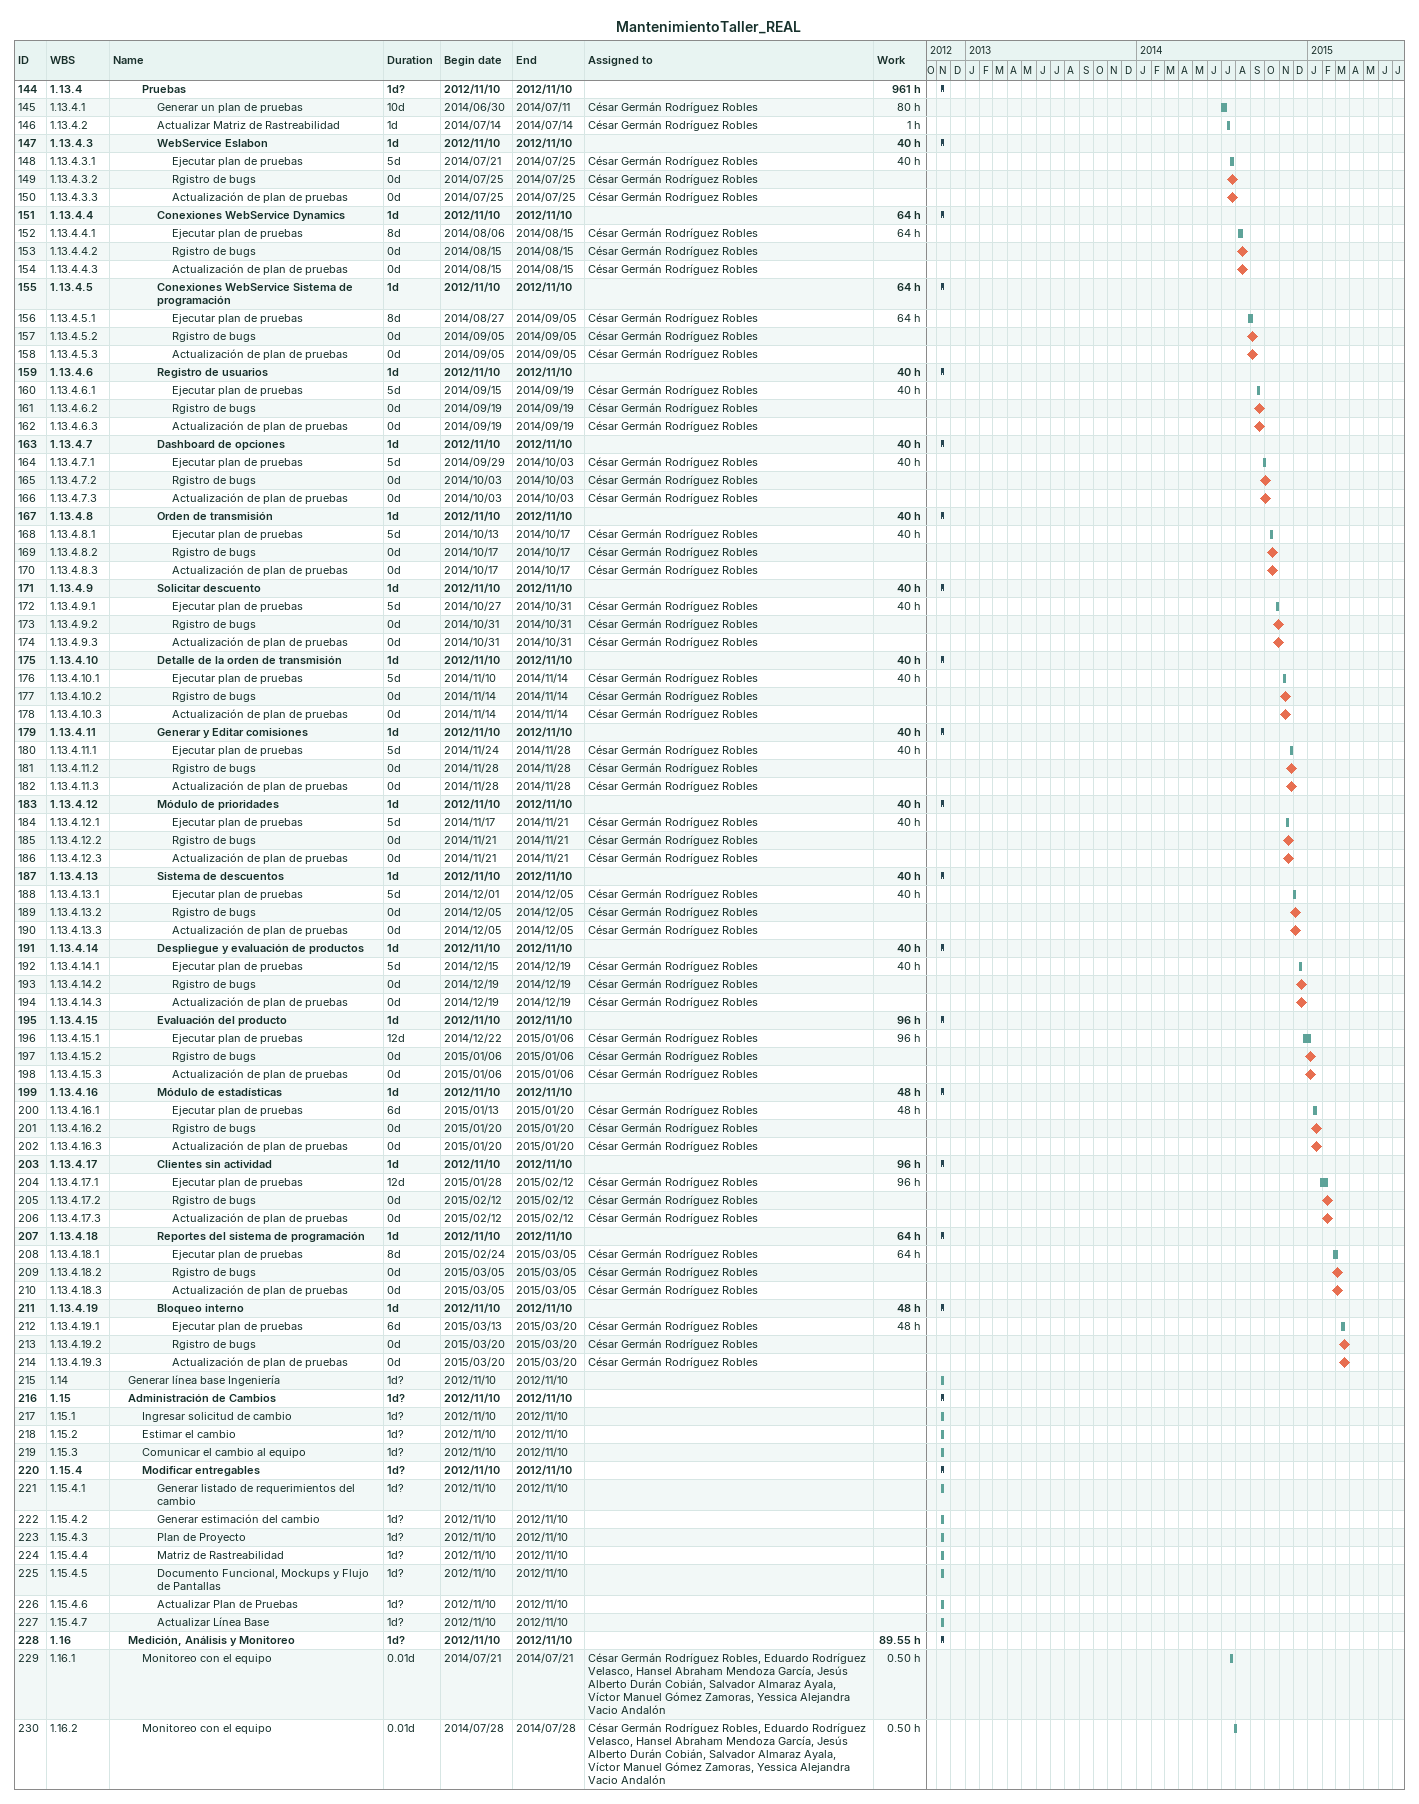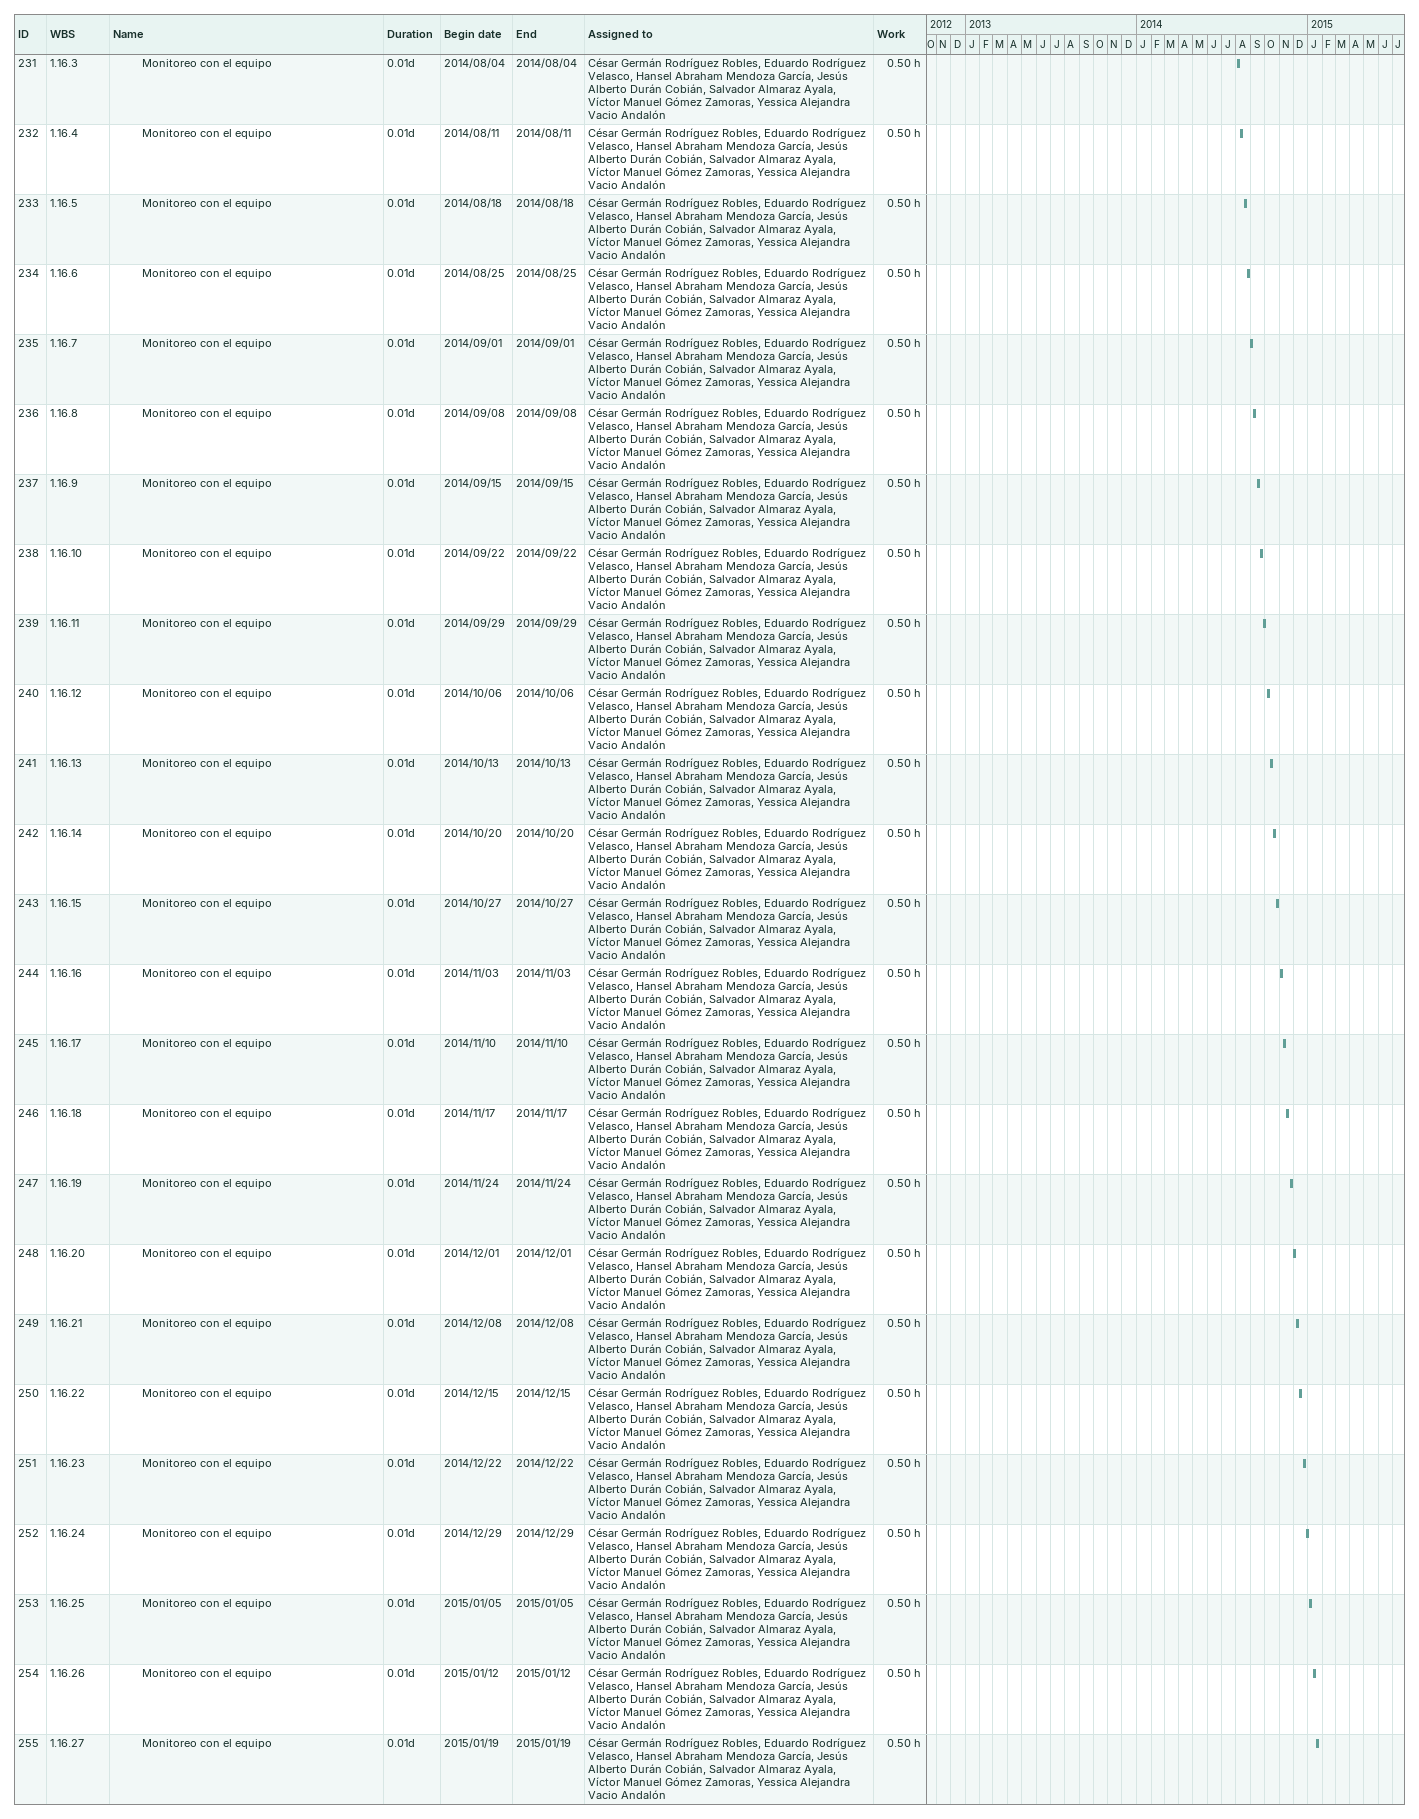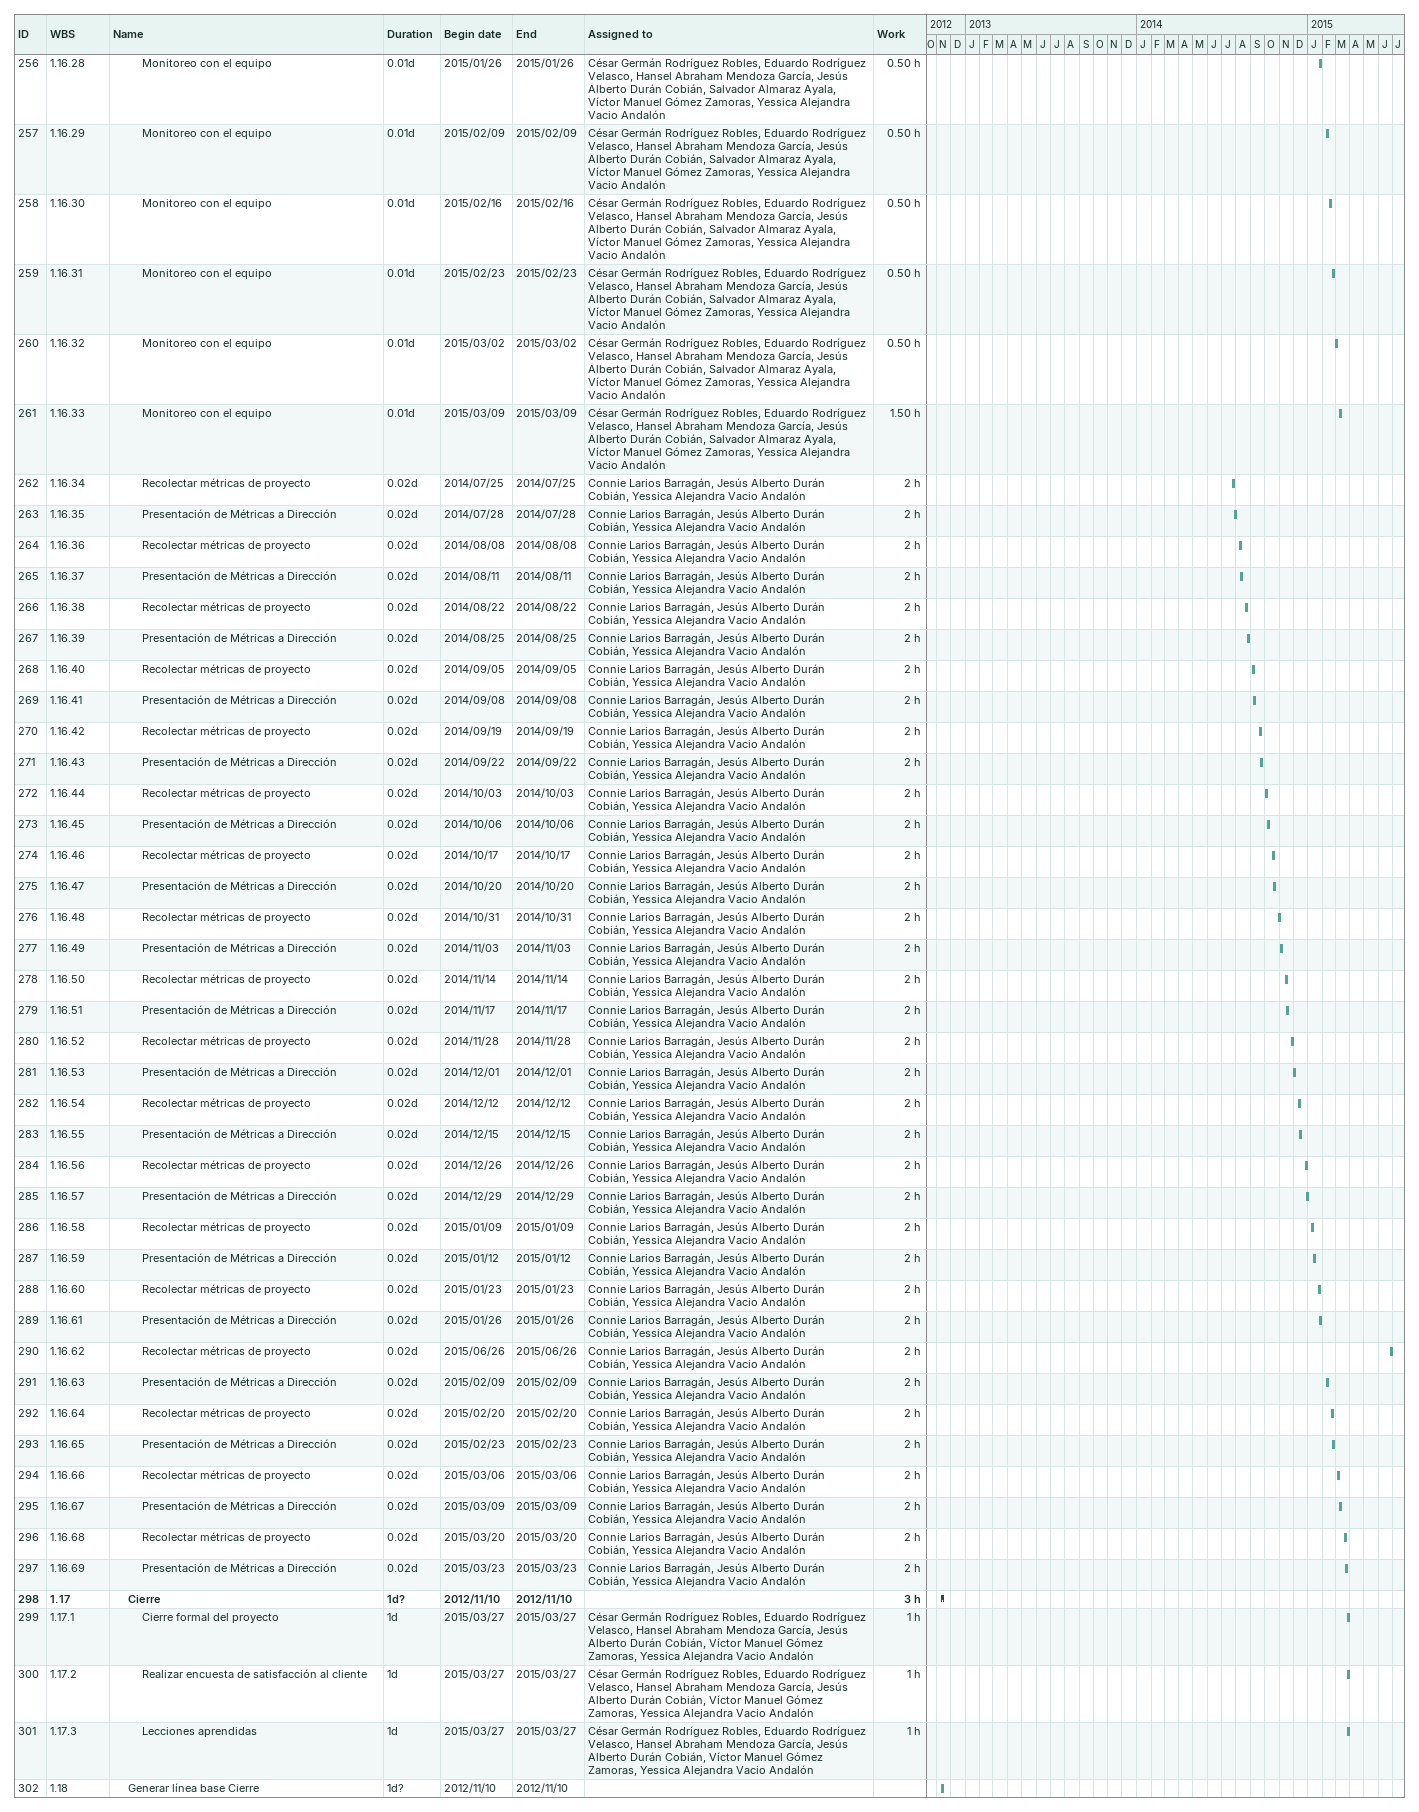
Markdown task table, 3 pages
MantenimientoTaller_REAL

| ID | WBS | Task | Duration | Start | Finish | Resources | Work (h) |
|---|---|---|---|---|---|---|---|
| 144 | 1.13.4 | **Pruebas** | 1d? | 2012-11-10 | 2012-11-10 |  | 961 |
| 145 | 1.13.4.1 | Generar un plan de pruebas | 10d | 2014-06-30 | 2014-07-11 | César Germán Rodríguez Robles | 80 |
| 146 | 1.13.4.2 | Actualizar Matriz de Rastreabilidad | 1d | 2014-07-14 | 2014-07-14 | César Germán Rodríguez Robles | 1 |
| 147 | 1.13.4.3 | **WebService Eslabon** | 1d | 2012-11-10 | 2012-11-10 |  | 40 |
| 148 | 1.13.4.3.1 | Ejecutar plan de pruebas | 5d | 2014-07-21 | 2014-07-25 | César Germán Rodríguez Robles | 40 |
| 149 | 1.13.4.3.2 | Rgistro de bugs | 0d | 2014-07-25 | 2014-07-25 | César Germán Rodríguez Robles |  |
| 150 | 1.13.4.3.3 | Actualización de plan de pruebas | 0d | 2014-07-25 | 2014-07-25 | César Germán Rodríguez Robles |  |
| 151 | 1.13.4.4 | **Conexiones WebService Dynamics** | 1d | 2012-11-10 | 2012-11-10 |  | 64 |
| 152 | 1.13.4.4.1 | Ejecutar plan de pruebas | 8d | 2014-08-06 | 2014-08-15 | César Germán Rodríguez Robles | 64 |
| 153 | 1.13.4.4.2 | Rgistro de bugs | 0d | 2014-08-15 | 2014-08-15 | César Germán Rodríguez Robles |  |
| 154 | 1.13.4.4.3 | Actualización de plan de pruebas | 0d | 2014-08-15 | 2014-08-15 | César Germán Rodríguez Robles |  |
| 155 | 1.13.4.5 | **Conexiones WebService Sistema de programación** | 1d | 2012-11-10 | 2012-11-10 |  | 64 |
| 156 | 1.13.4.5.1 | Ejecutar plan de pruebas | 8d | 2014-08-27 | 2014-09-05 | César Germán Rodríguez Robles | 64 |
| 157 | 1.13.4.5.2 | Rgistro de bugs | 0d | 2014-09-05 | 2014-09-05 | César Germán Rodríguez Robles |  |
| 158 | 1.13.4.5.3 | Actualización de plan de pruebas | 0d | 2014-09-05 | 2014-09-05 | César Germán Rodríguez Robles |  |
| 159 | 1.13.4.6 | **Registro de usuarios** | 1d | 2012-11-10 | 2012-11-10 |  | 40 |
| 160 | 1.13.4.6.1 | Ejecutar plan de pruebas | 5d | 2014-09-15 | 2014-09-19 | César Germán Rodríguez Robles | 40 |
| 161 | 1.13.4.6.2 | Rgistro de bugs | 0d | 2014-09-19 | 2014-09-19 | César Germán Rodríguez Robles |  |
| 162 | 1.13.4.6.3 | Actualización de plan de pruebas | 0d | 2014-09-19 | 2014-09-19 | César Germán Rodríguez Robles |  |
| 163 | 1.13.4.7 | **Dashboard de opciones** | 1d | 2012-11-10 | 2012-11-10 |  | 40 |
| 164 | 1.13.4.7.1 | Ejecutar plan de pruebas | 5d | 2014-09-29 | 2014-10-03 | César Germán Rodríguez Robles | 40 |
| 165 | 1.13.4.7.2 | Rgistro de bugs | 0d | 2014-10-03 | 2014-10-03 | César Germán Rodríguez Robles |  |
| 166 | 1.13.4.7.3 | Actualización de plan de pruebas | 0d | 2014-10-03 | 2014-10-03 | César Germán Rodríguez Robles |  |
| 167 | 1.13.4.8 | **Orden de transmisión** | 1d | 2012-11-10 | 2012-11-10 |  | 40 |
| 168 | 1.13.4.8.1 | Ejecutar plan de pruebas | 5d | 2014-10-13 | 2014-10-17 | César Germán Rodríguez Robles | 40 |
| 169 | 1.13.4.8.2 | Rgistro de bugs | 0d | 2014-10-17 | 2014-10-17 | César Germán Rodríguez Robles |  |
| 170 | 1.13.4.8.3 | Actualización de plan de pruebas | 0d | 2014-10-17 | 2014-10-17 | César Germán Rodríguez Robles |  |
| 171 | 1.13.4.9 | **Solicitar descuento** | 1d | 2012-11-10 | 2012-11-10 |  | 40 |
| 172 | 1.13.4.9.1 | Ejecutar plan de pruebas | 5d | 2014-10-27 | 2014-10-31 | César Germán Rodríguez Robles | 40 |
| 173 | 1.13.4.9.2 | Rgistro de bugs | 0d | 2014-10-31 | 2014-10-31 | César Germán Rodríguez Robles |  |
| 174 | 1.13.4.9.3 | Actualización de plan de pruebas | 0d | 2014-10-31 | 2014-10-31 | César Germán Rodríguez Robles |  |
| 175 | 1.13.4.10 | **Detalle de la orden de transmisión** | 1d | 2012-11-10 | 2012-11-10 |  | 40 |
| 176 | 1.13.4.10.1 | Ejecutar plan de pruebas | 5d | 2014-11-10 | 2014-11-14 | César Germán Rodríguez Robles | 40 |
| 177 | 1.13.4.10.2 | Rgistro de bugs | 0d | 2014-11-14 | 2014-11-14 | César Germán Rodríguez Robles |  |
| 178 | 1.13.4.10.3 | Actualización de plan de pruebas | 0d | 2014-11-14 | 2014-11-14 | César Germán Rodríguez Robles |  |
| 179 | 1.13.4.11 | **Generar y Editar comisiones** | 1d | 2012-11-10 | 2012-11-10 |  | 40 |
| 180 | 1.13.4.11.1 | Ejecutar plan de pruebas | 5d | 2014-11-24 | 2014-11-28 | César Germán Rodríguez Robles | 40 |
| 181 | 1.13.4.11.2 | Rgistro de bugs | 0d | 2014-11-28 | 2014-11-28 | César Germán Rodríguez Robles |  |
| 182 | 1.13.4.11.3 | Actualización de plan de pruebas | 0d | 2014-11-28 | 2014-11-28 | César Germán Rodríguez Robles |  |
| 183 | 1.13.4.12 | **Módulo de prioridades** | 1d | 2012-11-10 | 2012-11-10 |  | 40 |
| 184 | 1.13.4.12.1 | Ejecutar plan de pruebas | 5d | 2014-11-17 | 2014-11-21 | César Germán Rodríguez Robles | 40 |
| 185 | 1.13.4.12.2 | Rgistro de bugs | 0d | 2014-11-21 | 2014-11-21 | César Germán Rodríguez Robles |  |
| 186 | 1.13.4.12.3 | Actualización de plan de pruebas | 0d | 2014-11-21 | 2014-11-21 | César Germán Rodríguez Robles |  |
| 187 | 1.13.4.13 | **Sistema de descuentos** | 1d | 2012-11-10 | 2012-11-10 |  | 40 |
| 188 | 1.13.4.13.1 | Ejecutar plan de pruebas | 5d | 2014-12-01 | 2014-12-05 | César Germán Rodríguez Robles | 40 |
| 189 | 1.13.4.13.2 | Rgistro de bugs | 0d | 2014-12-05 | 2014-12-05 | César Germán Rodríguez Robles |  |
| 190 | 1.13.4.13.3 | Actualización de plan de pruebas | 0d | 2014-12-05 | 2014-12-05 | César Germán Rodríguez Robles |  |
| 191 | 1.13.4.14 | **Despliegue y evaluación de productos** | 1d | 2012-11-10 | 2012-11-10 |  | 40 |
| 192 | 1.13.4.14.1 | Ejecutar plan de pruebas | 5d | 2014-12-15 | 2014-12-19 | César Germán Rodríguez Robles | 40 |
| 193 | 1.13.4.14.2 | Rgistro de bugs | 0d | 2014-12-19 | 2014-12-19 | César Germán Rodríguez Robles |  |
| 194 | 1.13.4.14.3 | Actualización de plan de pruebas | 0d | 2014-12-19 | 2014-12-19 | César Germán Rodríguez Robles |  |
| 195 | 1.13.4.15 | **Evaluación del producto** | 1d | 2012-11-10 | 2012-11-10 |  | 96 |
| 196 | 1.13.4.15.1 | Ejecutar plan de pruebas | 12d | 2014-12-22 | 2015-01-06 | César Germán Rodríguez Robles | 96 |
| 197 | 1.13.4.15.2 | Rgistro de bugs | 0d | 2015-01-06 | 2015-01-06 | César Germán Rodríguez Robles |  |
| 198 | 1.13.4.15.3 | Actualización de plan de pruebas | 0d | 2015-01-06 | 2015-01-06 | César Germán Rodríguez Robles |  |
| 199 | 1.13.4.16 | **Módulo de estadísticas** | 1d | 2012-11-10 | 2012-11-10 |  | 48 |
| 200 | 1.13.4.16.1 | Ejecutar plan de pruebas | 6d | 2015-01-13 | 2015-01-20 | César Germán Rodríguez Robles | 48 |
| 201 | 1.13.4.16.2 | Rgistro de bugs | 0d | 2015-01-20 | 2015-01-20 | César Germán Rodríguez Robles |  |
| 202 | 1.13.4.16.3 | Actualización de plan de pruebas | 0d | 2015-01-20 | 2015-01-20 | César Germán Rodríguez Robles |  |
| 203 | 1.13.4.17 | **Clientes sin actividad** | 1d | 2012-11-10 | 2012-11-10 |  | 96 |
| 204 | 1.13.4.17.1 | Ejecutar plan de pruebas | 12d | 2015-01-28 | 2015-02-12 | César Germán Rodríguez Robles | 96 |
| 205 | 1.13.4.17.2 | Rgistro de bugs | 0d | 2015-02-12 | 2015-02-12 | César Germán Rodríguez Robles |  |
| 206 | 1.13.4.17.3 | Actualización de plan de pruebas | 0d | 2015-02-12 | 2015-02-12 | César Germán Rodríguez Robles |  |
| 207 | 1.13.4.18 | **Reportes del sistema de programación** | 1d | 2012-11-10 | 2012-11-10 |  | 64 |
| 208 | 1.13.4.18.1 | Ejecutar plan de pruebas | 8d | 2015-02-24 | 2015-03-05 | César Germán Rodríguez Robles | 64 |
| 209 | 1.13.4.18.2 | Rgistro de bugs | 0d | 2015-03-05 | 2015-03-05 | César Germán Rodríguez Robles |  |
| 210 | 1.13.4.18.3 | Actualización de plan de pruebas | 0d | 2015-03-05 | 2015-03-05 | César Germán Rodríguez Robles |  |
| 211 | 1.13.4.19 | **Bloqueo interno** | 1d | 2012-11-10 | 2012-11-10 |  | 48 |
| 212 | 1.13.4.19.1 | Ejecutar plan de pruebas | 6d | 2015-03-13 | 2015-03-20 | César Germán Rodríguez Robles | 48 |
| 213 | 1.13.4.19.2 | Rgistro de bugs | 0d | 2015-03-20 | 2015-03-20 | César Germán Rodríguez Robles |  |
| 214 | 1.13.4.19.3 | Actualización de plan de pruebas | 0d | 2015-03-20 | 2015-03-20 | César Germán Rodríguez Robles |  |
| 215 | 1.14 | Generar línea base Ingeniería | 1d? | 2012-11-10 | 2012-11-10 |  |  |
| 216 | 1.15 | **Administración de Cambios** | 1d? | 2012-11-10 | 2012-11-10 |  |  |
| 217 | 1.15.1 | Ingresar solicitud de cambio | 1d? | 2012-11-10 | 2012-11-10 |  |  |
| 218 | 1.15.2 | Estimar el cambio | 1d? | 2012-11-10 | 2012-11-10 |  |  |
| 219 | 1.15.3 | Comunicar el cambio al equipo | 1d? | 2012-11-10 | 2012-11-10 |  |  |
| 220 | 1.15.4 | **Modificar entregables** | 1d? | 2012-11-10 | 2012-11-10 |  |  |
| 221 | 1.15.4.1 | Generar listado de requerimientos del cambio | 1d? | 2012-11-10 | 2012-11-10 |  |  |
| 222 | 1.15.4.2 | Generar estimación del cambio | 1d? | 2012-11-10 | 2012-11-10 |  |  |
| 223 | 1.15.4.3 | Plan de Proyecto | 1d? | 2012-11-10 | 2012-11-10 |  |  |
| 224 | 1.15.4.4 | Matriz de Rastreabilidad | 1d? | 2012-11-10 | 2012-11-10 |  |  |
| 225 | 1.15.4.5 | Documento Funcional, Mockups y Flujo de Pantallas | 1d? | 2012-11-10 | 2012-11-10 |  |  |
| 226 | 1.15.4.6 | Actualizar Plan de Pruebas | 1d? | 2012-11-10 | 2012-11-10 |  |  |
| 227 | 1.15.4.7 | Actualizar Línea Base | 1d? | 2012-11-10 | 2012-11-10 |  |  |
| 228 | 1.16 | **Medición, Análisis y Monitoreo** | 1d? | 2012-11-10 | 2012-11-10 |  | 89.55 |
| 229 | 1.16.1 | Monitoreo con el equipo | 0.01d | 2014-07-21 | 2014-07-21 | César Germán Rodríguez Robles, Eduardo Rodríguez Velasco, Hansel Abraham Mendoza García, Jesús Alberto Durán Cobián, Salvador Almaraz Ayala, Víctor Manuel Gómez Zamoras, Yessica Alejandra Vacio Andalón | 0.50 |
| 230 | 1.16.2 | Monitoreo con el equipo | 0.01d | 2014-07-28 | 2014-07-28 | César Germán Rodríguez Robles, Eduardo Rodríguez Velasco, Hansel Abraham Mendoza García, Jesús Alberto Durán Cobián, Salvador Almaraz Ayala, Víctor Manuel Gómez Zamoras, Yessica Alejandra Vacio Andalón | 0.50 |
| 231 | 1.16.3 | Monitoreo con el equipo | 0.01d | 2014-08-04 | 2014-08-04 | César Germán Rodríguez Robles, Eduardo Rodríguez Velasco, Hansel Abraham Mendoza García, Jesús Alberto Durán Cobián, Salvador Almaraz Ayala, Víctor Manuel Gómez Zamoras, Yessica Alejandra Vacio Andalón | 0.50 |
| 232 | 1.16.4 | Monitoreo con el equipo | 0.01d | 2014-08-11 | 2014-08-11 | César Germán Rodríguez Robles, Eduardo Rodríguez Velasco, Hansel Abraham Mendoza García, Jesús Alberto Durán Cobián, Salvador Almaraz Ayala, Víctor Manuel Gómez Zamoras, Yessica Alejandra Vacio Andalón | 0.50 |
| 233 | 1.16.5 | Monitoreo con el equipo | 0.01d | 2014-08-18 | 2014-08-18 | César Germán Rodríguez Robles, Eduardo Rodríguez Velasco, Hansel Abraham Mendoza García, Jesús Alberto Durán Cobián, Salvador Almaraz Ayala, Víctor Manuel Gómez Zamoras, Yessica Alejandra Vacio Andalón | 0.50 |
| 234 | 1.16.6 | Monitoreo con el equipo | 0.01d | 2014-08-25 | 2014-08-25 | César Germán Rodríguez Robles, Eduardo Rodríguez Velasco, Hansel Abraham Mendoza García, Jesús Alberto Durán Cobián, Salvador Almaraz Ayala, Víctor Manuel Gómez Zamoras, Yessica Alejandra Vacio Andalón | 0.50 |
| 235 | 1.16.7 | Monitoreo con el equipo | 0.01d | 2014-09-01 | 2014-09-01 | César Germán Rodríguez Robles, Eduardo Rodríguez Velasco, Hansel Abraham Mendoza García, Jesús Alberto Durán Cobián, Salvador Almaraz Ayala, Víctor Manuel Gómez Zamoras, Yessica Alejandra Vacio Andalón | 0.50 |
| 236 | 1.16.8 | Monitoreo con el equipo | 0.01d | 2014-09-08 | 2014-09-08 | César Germán Rodríguez Robles, Eduardo Rodríguez Velasco, Hansel Abraham Mendoza García, Jesús Alberto Durán Cobián, Salvador Almaraz Ayala, Víctor Manuel Gómez Zamoras, Yessica Alejandra Vacio Andalón | 0.50 |
| 237 | 1.16.9 | Monitoreo con el equipo | 0.01d | 2014-09-15 | 2014-09-15 | César Germán Rodríguez Robles, Eduardo Rodríguez Velasco, Hansel Abraham Mendoza García, Jesús Alberto Durán Cobián, Salvador Almaraz Ayala, Víctor Manuel Gómez Zamoras, Yessica Alejandra Vacio Andalón | 0.50 |
| 238 | 1.16.10 | Monitoreo con el equipo | 0.01d | 2014-09-22 | 2014-09-22 | César Germán Rodríguez Robles, Eduardo Rodríguez Velasco, Hansel Abraham Mendoza García, Jesús Alberto Durán Cobián, Salvador Almaraz Ayala, Víctor Manuel Gómez Zamoras, Yessica Alejandra Vacio Andalón | 0.50 |
| 239 | 1.16.11 | Monitoreo con el equipo | 0.01d | 2014-09-29 | 2014-09-29 | César Germán Rodríguez Robles, Eduardo Rodríguez Velasco, Hansel Abraham Mendoza García, Jesús Alberto Durán Cobián, Salvador Almaraz Ayala, Víctor Manuel Gómez Zamoras, Yessica Alejandra Vacio Andalón | 0.50 |
| 240 | 1.16.12 | Monitoreo con el equipo | 0.01d | 2014-10-06 | 2014-10-06 | César Germán Rodríguez Robles, Eduardo Rodríguez Velasco, Hansel Abraham Mendoza García, Jesús Alberto Durán Cobián, Salvador Almaraz Ayala, Víctor Manuel Gómez Zamoras, Yessica Alejandra Vacio Andalón | 0.50 |
| 241 | 1.16.13 | Monitoreo con el equipo | 0.01d | 2014-10-13 | 2014-10-13 | César Germán Rodríguez Robles, Eduardo Rodríguez Velasco, Hansel Abraham Mendoza García, Jesús Alberto Durán Cobián, Salvador Almaraz Ayala, Víctor Manuel Gómez Zamoras, Yessica Alejandra Vacio Andalón | 0.50 |
| 242 | 1.16.14 | Monitoreo con el equipo | 0.01d | 2014-10-20 | 2014-10-20 | César Germán Rodríguez Robles, Eduardo Rodríguez Velasco, Hansel Abraham Mendoza García, Jesús Alberto Durán Cobián, Salvador Almaraz Ayala, Víctor Manuel Gómez Zamoras, Yessica Alejandra Vacio Andalón | 0.50 |
| 243 | 1.16.15 | Monitoreo con el equipo | 0.01d | 2014-10-27 | 2014-10-27 | César Germán Rodríguez Robles, Eduardo Rodríguez Velasco, Hansel Abraham Mendoza García, Jesús Alberto Durán Cobián, Salvador Almaraz Ayala, Víctor Manuel Gómez Zamoras, Yessica Alejandra Vacio Andalón | 0.50 |
| 244 | 1.16.16 | Monitoreo con el equipo | 0.01d | 2014-11-03 | 2014-11-03 | César Germán Rodríguez Robles, Eduardo Rodríguez Velasco, Hansel Abraham Mendoza García, Jesús Alberto Durán Cobián, Salvador Almaraz Ayala, Víctor Manuel Gómez Zamoras, Yessica Alejandra Vacio Andalón | 0.50 |
| 245 | 1.16.17 | Monitoreo con el equipo | 0.01d | 2014-11-10 | 2014-11-10 | César Germán Rodríguez Robles, Eduardo Rodríguez Velasco, Hansel Abraham Mendoza García, Jesús Alberto Durán Cobián, Salvador Almaraz Ayala, Víctor Manuel Gómez Zamoras, Yessica Alejandra Vacio Andalón | 0.50 |
| 246 | 1.16.18 | Monitoreo con el equipo | 0.01d | 2014-11-17 | 2014-11-17 | César Germán Rodríguez Robles, Eduardo Rodríguez Velasco, Hansel Abraham Mendoza García, Jesús Alberto Durán Cobián, Salvador Almaraz Ayala, Víctor Manuel Gómez Zamoras, Yessica Alejandra Vacio Andalón | 0.50 |
| 247 | 1.16.19 | Monitoreo con el equipo | 0.01d | 2014-11-24 | 2014-11-24 | César Germán Rodríguez Robles, Eduardo Rodríguez Velasco, Hansel Abraham Mendoza García, Jesús Alberto Durán Cobián, Salvador Almaraz Ayala, Víctor Manuel Gómez Zamoras, Yessica Alejandra Vacio Andalón | 0.50 |
| 248 | 1.16.20 | Monitoreo con el equipo | 0.01d | 2014-12-01 | 2014-12-01 | César Germán Rodríguez Robles, Eduardo Rodríguez Velasco, Hansel Abraham Mendoza García, Jesús Alberto Durán Cobián, Salvador Almaraz Ayala, Víctor Manuel Gómez Zamoras, Yessica Alejandra Vacio Andalón | 0.50 |
| 249 | 1.16.21 | Monitoreo con el equipo | 0.01d | 2014-12-08 | 2014-12-08 | César Germán Rodríguez Robles, Eduardo Rodríguez Velasco, Hansel Abraham Mendoza García, Jesús Alberto Durán Cobián, Salvador Almaraz Ayala, Víctor Manuel Gómez Zamoras, Yessica Alejandra Vacio Andalón | 0.50 |
| 250 | 1.16.22 | Monitoreo con el equipo | 0.01d | 2014-12-15 | 2014-12-15 | César Germán Rodríguez Robles, Eduardo Rodríguez Velasco, Hansel Abraham Mendoza García, Jesús Alberto Durán Cobián, Salvador Almaraz Ayala, Víctor Manuel Gómez Zamoras, Yessica Alejandra Vacio Andalón | 0.50 |
| 251 | 1.16.23 | Monitoreo con el equipo | 0.01d | 2014-12-22 | 2014-12-22 | César Germán Rodríguez Robles, Eduardo Rodríguez Velasco, Hansel Abraham Mendoza García, Jesús Alberto Durán Cobián, Salvador Almaraz Ayala, Víctor Manuel Gómez Zamoras, Yessica Alejandra Vacio Andalón | 0.50 |
| 252 | 1.16.24 | Monitoreo con el equipo | 0.01d | 2014-12-29 | 2014-12-29 | César Germán Rodríguez Robles, Eduardo Rodríguez Velasco, Hansel Abraham Mendoza García, Jesús Alberto Durán Cobián, Salvador Almaraz Ayala, Víctor Manuel Gómez Zamoras, Yessica Alejandra Vacio Andalón | 0.50 |
| 253 | 1.16.25 | Monitoreo con el equipo | 0.01d | 2015-01-05 | 2015-01-05 | César Germán Rodríguez Robles, Eduardo Rodríguez Velasco, Hansel Abraham Mendoza García, Jesús Alberto Durán Cobián, Salvador Almaraz Ayala, Víctor Manuel Gómez Zamoras, Yessica Alejandra Vacio Andalón | 0.50 |
| 254 | 1.16.26 | Monitoreo con el equipo | 0.01d | 2015-01-12 | 2015-01-12 | César Germán Rodríguez Robles, Eduardo Rodríguez Velasco, Hansel Abraham Mendoza García, Jesús Alberto Durán Cobián, Salvador Almaraz Ayala, Víctor Manuel Gómez Zamoras, Yessica Alejandra Vacio Andalón | 0.50 |
| 255 | 1.16.27 | Monitoreo con el equipo | 0.01d | 2015-01-19 | 2015-01-19 | César Germán Rodríguez Robles, Eduardo Rodríguez Velasco, Hansel Abraham Mendoza García, Jesús Alberto Durán Cobián, Salvador Almaraz Ayala, Víctor Manuel Gómez Zamoras, Yessica Alejandra Vacio Andalón | 0.50 |
| 256 | 1.16.28 | Monitoreo con el equipo | 0.01d | 2015-01-26 | 2015-01-26 | César Germán Rodríguez Robles, Eduardo Rodríguez Velasco, Hansel Abraham Mendoza García, Jesús Alberto Durán Cobián, Salvador Almaraz Ayala, Víctor Manuel Gómez Zamoras, Yessica Alejandra Vacio Andalón | 0.50 |
| 257 | 1.16.29 | Monitoreo con el equipo | 0.01d | 2015-02-09 | 2015-02-09 | César Germán Rodríguez Robles, Eduardo Rodríguez Velasco, Hansel Abraham Mendoza García, Jesús Alberto Durán Cobián, Salvador Almaraz Ayala, Víctor Manuel Gómez Zamoras, Yessica Alejandra Vacio Andalón | 0.50 |
| 258 | 1.16.30 | Monitoreo con el equipo | 0.01d | 2015-02-16 | 2015-02-16 | César Germán Rodríguez Robles, Eduardo Rodríguez Velasco, Hansel Abraham Mendoza García, Jesús Alberto Durán Cobián, Salvador Almaraz Ayala, Víctor Manuel Gómez Zamoras, Yessica Alejandra Vacio Andalón | 0.50 |
| 259 | 1.16.31 | Monitoreo con el equipo | 0.01d | 2015-02-23 | 2015-02-23 | César Germán Rodríguez Robles, Eduardo Rodríguez Velasco, Hansel Abraham Mendoza García, Jesús Alberto Durán Cobián, Salvador Almaraz Ayala, Víctor Manuel Gómez Zamoras, Yessica Alejandra Vacio Andalón | 0.50 |
| 260 | 1.16.32 | Monitoreo con el equipo | 0.01d | 2015-03-02 | 2015-03-02 | César Germán Rodríguez Robles, Eduardo Rodríguez Velasco, Hansel Abraham Mendoza García, Jesús Alberto Durán Cobián, Salvador Almaraz Ayala, Víctor Manuel Gómez Zamoras, Yessica Alejandra Vacio Andalón | 0.50 |
| 261 | 1.16.33 | Monitoreo con el equipo | 0.01d | 2015-03-09 | 2015-03-09 | César Germán Rodríguez Robles, Eduardo Rodríguez Velasco, Hansel Abraham Mendoza García, Jesús Alberto Durán Cobián, Salvador Almaraz Ayala, Víctor Manuel Gómez Zamoras, Yessica Alejandra Vacio Andalón | 1.50 |
| 262 | 1.16.34 | Recolectar métricas de proyecto | 0.02d | 2014-07-25 | 2014-07-25 | Connie Larios Barragán, Jesús Alberto Durán Cobián, Yessica Alejandra Vacio Andalón | 2 |
| 263 | 1.16.35 | Presentación de Métricas a Dirección | 0.02d | 2014-07-28 | 2014-07-28 | Connie Larios Barragán, Jesús Alberto Durán Cobián, Yessica Alejandra Vacio Andalón | 2 |
| 264 | 1.16.36 | Recolectar métricas de proyecto | 0.02d | 2014-08-08 | 2014-08-08 | Connie Larios Barragán, Jesús Alberto Durán Cobián, Yessica Alejandra Vacio Andalón | 2 |
| 265 | 1.16.37 | Presentación de Métricas a Dirección | 0.02d | 2014-08-11 | 2014-08-11 | Connie Larios Barragán, Jesús Alberto Durán Cobián, Yessica Alejandra Vacio Andalón | 2 |
| 266 | 1.16.38 | Recolectar métricas de proyecto | 0.02d | 2014-08-22 | 2014-08-22 | Connie Larios Barragán, Jesús Alberto Durán Cobián, Yessica Alejandra Vacio Andalón | 2 |
| 267 | 1.16.39 | Presentación de Métricas a Dirección | 0.02d | 2014-08-25 | 2014-08-25 | Connie Larios Barragán, Jesús Alberto Durán Cobián, Yessica Alejandra Vacio Andalón | 2 |
| 268 | 1.16.40 | Recolectar métricas de proyecto | 0.02d | 2014-09-05 | 2014-09-05 | Connie Larios Barragán, Jesús Alberto Durán Cobián, Yessica Alejandra Vacio Andalón | 2 |
| 269 | 1.16.41 | Presentación de Métricas a Dirección | 0.02d | 2014-09-08 | 2014-09-08 | Connie Larios Barragán, Jesús Alberto Durán Cobián, Yessica Alejandra Vacio Andalón | 2 |
| 270 | 1.16.42 | Recolectar métricas de proyecto | 0.02d | 2014-09-19 | 2014-09-19 | Connie Larios Barragán, Jesús Alberto Durán Cobián, Yessica Alejandra Vacio Andalón | 2 |
| 271 | 1.16.43 | Presentación de Métricas a Dirección | 0.02d | 2014-09-22 | 2014-09-22 | Connie Larios Barragán, Jesús Alberto Durán Cobián, Yessica Alejandra Vacio Andalón | 2 |
| 272 | 1.16.44 | Recolectar métricas de proyecto | 0.02d | 2014-10-03 | 2014-10-03 | Connie Larios Barragán, Jesús Alberto Durán Cobián, Yessica Alejandra Vacio Andalón | 2 |
| 273 | 1.16.45 | Presentación de Métricas a Dirección | 0.02d | 2014-10-06 | 2014-10-06 | Connie Larios Barragán, Jesús Alberto Durán Cobián, Yessica Alejandra Vacio Andalón | 2 |
| 274 | 1.16.46 | Recolectar métricas de proyecto | 0.02d | 2014-10-17 | 2014-10-17 | Connie Larios Barragán, Jesús Alberto Durán Cobián, Yessica Alejandra Vacio Andalón | 2 |
| 275 | 1.16.47 | Presentación de Métricas a Dirección | 0.02d | 2014-10-20 | 2014-10-20 | Connie Larios Barragán, Jesús Alberto Durán Cobián, Yessica Alejandra Vacio Andalón | 2 |
| 276 | 1.16.48 | Recolectar métricas de proyecto | 0.02d | 2014-10-31 | 2014-10-31 | Connie Larios Barragán, Jesús Alberto Durán Cobián, Yessica Alejandra Vacio Andalón | 2 |
| 277 | 1.16.49 | Presentación de Métricas a Dirección | 0.02d | 2014-11-03 | 2014-11-03 | Connie Larios Barragán, Jesús Alberto Durán Cobián, Yessica Alejandra Vacio Andalón | 2 |
| 278 | 1.16.50 | Recolectar métricas de proyecto | 0.02d | 2014-11-14 | 2014-11-14 | Connie Larios Barragán, Jesús Alberto Durán Cobián, Yessica Alejandra Vacio Andalón | 2 |
| 279 | 1.16.51 | Presentación de Métricas a Dirección | 0.02d | 2014-11-17 | 2014-11-17 | Connie Larios Barragán, Jesús Alberto Durán Cobián, Yessica Alejandra Vacio Andalón | 2 |
| 280 | 1.16.52 | Recolectar métricas de proyecto | 0.02d | 2014-11-28 | 2014-11-28 | Connie Larios Barragán, Jesús Alberto Durán Cobián, Yessica Alejandra Vacio Andalón | 2 |
| 281 | 1.16.53 | Presentación de Métricas a Dirección | 0.02d | 2014-12-01 | 2014-12-01 | Connie Larios Barragán, Jesús Alberto Durán Cobián, Yessica Alejandra Vacio Andalón | 2 |
| 282 | 1.16.54 | Recolectar métricas de proyecto | 0.02d | 2014-12-12 | 2014-12-12 | Connie Larios Barragán, Jesús Alberto Durán Cobián, Yessica Alejandra Vacio Andalón | 2 |
| 283 | 1.16.55 | Presentación de Métricas a Dirección | 0.02d | 2014-12-15 | 2014-12-15 | Connie Larios Barragán, Jesús Alberto Durán Cobián, Yessica Alejandra Vacio Andalón | 2 |
| 284 | 1.16.56 | Recolectar métricas de proyecto | 0.02d | 2014-12-26 | 2014-12-26 | Connie Larios Barragán, Jesús Alberto Durán Cobián, Yessica Alejandra Vacio Andalón | 2 |
| 285 | 1.16.57 | Presentación de Métricas a Dirección | 0.02d | 2014-12-29 | 2014-12-29 | Connie Larios Barragán, Jesús Alberto Durán Cobián, Yessica Alejandra Vacio Andalón | 2 |
| 286 | 1.16.58 | Recolectar métricas de proyecto | 0.02d | 2015-01-09 | 2015-01-09 | Connie Larios Barragán, Jesús Alberto Durán Cobián, Yessica Alejandra Vacio Andalón | 2 |
| 287 | 1.16.59 | Presentación de Métricas a Dirección | 0.02d | 2015-01-12 | 2015-01-12 | Connie Larios Barragán, Jesús Alberto Durán Cobián, Yessica Alejandra Vacio Andalón | 2 |
| 288 | 1.16.60 | Recolectar métricas de proyecto | 0.02d | 2015-01-23 | 2015-01-23 | Connie Larios Barragán, Jesús Alberto Durán Cobián, Yessica Alejandra Vacio Andalón | 2 |
| 289 | 1.16.61 | Presentación de Métricas a Dirección | 0.02d | 2015-01-26 | 2015-01-26 | Connie Larios Barragán, Jesús Alberto Durán Cobián, Yessica Alejandra Vacio Andalón | 2 |
| 290 | 1.16.62 | Recolectar métricas de proyecto | 0.02d | 2015-06-26 | 2015-06-26 | Connie Larios Barragán, Jesús Alberto Durán Cobián, Yessica Alejandra Vacio Andalón | 2 |
| 291 | 1.16.63 | Presentación de Métricas a Dirección | 0.02d | 2015-02-09 | 2015-02-09 | Connie Larios Barragán, Jesús Alberto Durán Cobián, Yessica Alejandra Vacio Andalón | 2 |
| 292 | 1.16.64 | Recolectar métricas de proyecto | 0.02d | 2015-02-20 | 2015-02-20 | Connie Larios Barragán, Jesús Alberto Durán Cobián, Yessica Alejandra Vacio Andalón | 2 |
| 293 | 1.16.65 | Presentación de Métricas a Dirección | 0.02d | 2015-02-23 | 2015-02-23 | Connie Larios Barragán, Jesús Alberto Durán Cobián, Yessica Alejandra Vacio Andalón | 2 |
| 294 | 1.16.66 | Recolectar métricas de proyecto | 0.02d | 2015-03-06 | 2015-03-06 | Connie Larios Barragán, Jesús Alberto Durán Cobián, Yessica Alejandra Vacio Andalón | 2 |
| 295 | 1.16.67 | Presentación de Métricas a Dirección | 0.02d | 2015-03-09 | 2015-03-09 | Connie Larios Barragán, Jesús Alberto Durán Cobián, Yessica Alejandra Vacio Andalón | 2 |
| 296 | 1.16.68 | Recolectar métricas de proyecto | 0.02d | 2015-03-20 | 2015-03-20 | Connie Larios Barragán, Jesús Alberto Durán Cobián, Yessica Alejandra Vacio Andalón | 2 |
| 297 | 1.16.69 | Presentación de Métricas a Dirección | 0.02d | 2015-03-23 | 2015-03-23 | Connie Larios Barragán, Jesús Alberto Durán Cobián, Yessica Alejandra Vacio Andalón | 2 |
| 298 | 1.17 | **Cierre** | 1d? | 2012-11-10 | 2012-11-10 |  | 3 |
| 299 | 1.17.1 | Cierre formal del proyecto | 1d | 2015-03-27 | 2015-03-27 | César Germán Rodríguez Robles, Eduardo Rodríguez Velasco, Hansel Abraham Mendoza García, Jesús Alberto Durán Cobián, Víctor Manuel Gómez Zamoras, Yessica Alejandra Vacio Andalón | 1 |
| 300 | 1.17.2 | Realizar encuesta de satisfacción al cliente | 1d | 2015-03-27 | 2015-03-27 | César Germán Rodríguez Robles, Eduardo Rodríguez Velasco, Hansel Abraham Mendoza García, Jesús Alberto Durán Cobián, Víctor Manuel Gómez Zamoras, Yessica Alejandra Vacio Andalón | 1 |
| 301 | 1.17.3 | Lecciones aprendidas | 1d | 2015-03-27 | 2015-03-27 | César Germán Rodríguez Robles, Eduardo Rodríguez Velasco, Hansel Abraham Mendoza García, Jesús Alberto Durán Cobián, Víctor Manuel Gómez Zamoras, Yessica Alejandra Vacio Andalón | 1 |
| 302 | 1.18 | Generar línea base Cierre | 1d? | 2012-11-10 | 2012-11-10 |  |  |
